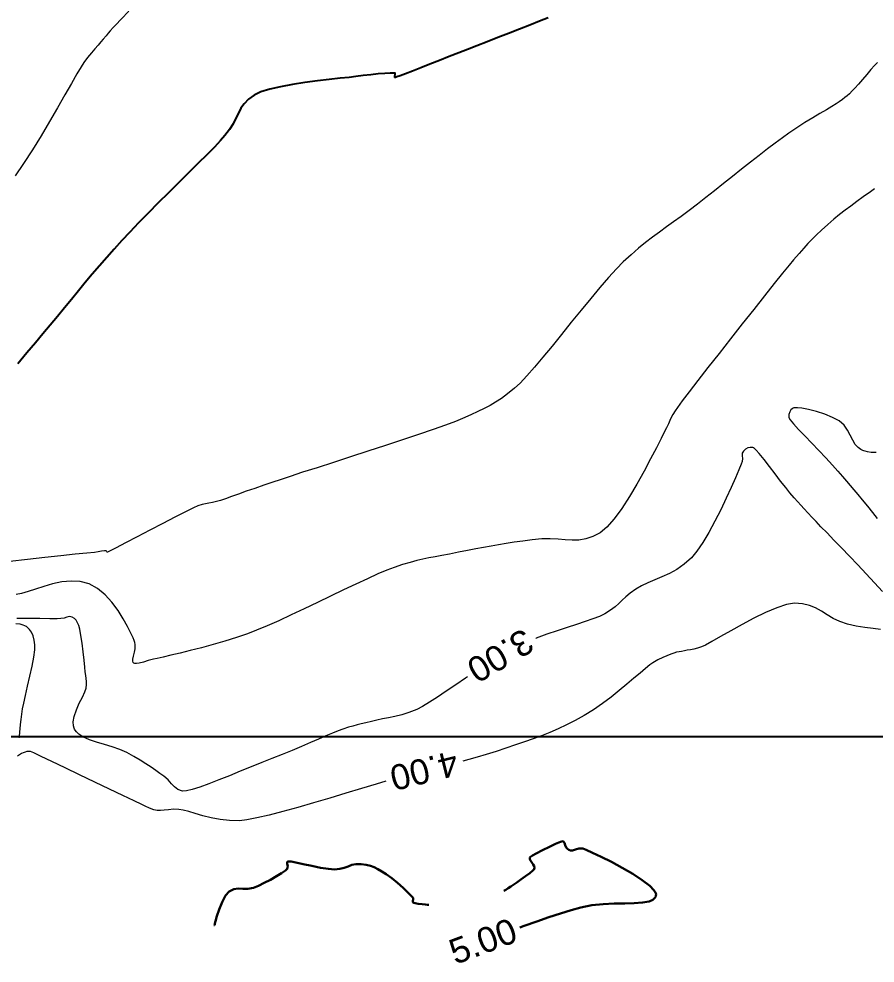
# Model space of a CAD drawing. Header units: metres. Extents: x 2662 to 3279, y 1027 to 1511.
# Drawn here: x 2974.5 to 3076.2, y 1065.7 to 1177.9 of the extents above; entities that cross this region are included whole.
import ezdxf

# ---------------------------------------------------------------- set-up
doc = ezdxf.new("R2010")
doc.units = ezdxf.units.M
doc.header["$LTSCALE"] = 1000
doc.layers.add('01 main point', color=1, linetype='Continuous')
for name, color, linetype, lineweight in [('CONT-MJR', 251, 'Continuous', 30), ('CONT-MNR', 252, 'Continuous', 9), ('TEXT KONT', 3, 'Continuous', 15)]:
    doc.layers.add(name, color=color, linetype=linetype, lineweight=lineweight)
doc.styles.get("Standard").update_dxf_attribs({"font": 'arial.ttf'})

msp = doc.modelspace()

# ---------------------------------------------------------------- linework, layer by layer
at = {"elevation": -1, "flags": 128}
msp.add_lwpolyline([(3037.33, 1178.06), (3036.3, 1177.64), (3035.15, 1177.19), (3033.92, 1176.7), (3032.64, 1176.2), (3031.35, 1175.7), (3030.07, 1175.2), (3028.86, 1174.73), (3027.74, 1174.3), (3026.74, 1173.91), (3025.59, 1173.46), (3024.43, 1173), (3023.29, 1172.55), (3022.21, 1172.12), (3021.23, 1171.73), (3020.39, 1171.41), (3019.74, 1171.16), (3019.37, 1171.03), (3019.2, 1170.98), (3019.14, 1170.97), (3019.13, 1170.97), (3019.11, 1170.99), (3019.11, 1171.04), (3019.13, 1171.15), (3019.18, 1171.31), (3019.17, 1171.47), (3018.99, 1171.49), (3018.56, 1171.48), (3017.93, 1171.44), (3017.16, 1171.38), (3016.29, 1171.29), (3015.38, 1171.19), (3014.47, 1171.08), (3013.69, 1170.98), (3012.62, 1170.87), (3011.34, 1170.73), (3009.92, 1170.56), (3008.44, 1170.36), (3006.95, 1170.13), (3005.53, 1169.87), (3004.26, 1169.57), (3003.19, 1169.24), (3002.41, 1168.87), (3001.74, 1168.37), (3001.24, 1167.85), (3000.85, 1167.3), (3000.54, 1166.73), (3000.24, 1166.12), (2999.91, 1165.47), (2999.5, 1164.79), (2998.95, 1164.06), (2998.42, 1163.46), (2997.69, 1162.7), (2996.81, 1161.79), (2995.78, 1160.77), (2994.66, 1159.66), (2993.47, 1158.48), (2992.25, 1157.27), (2991.02, 1156.05), (2989.82, 1154.84), (2988.68, 1153.68), (2987.63, 1152.59), (2986.7, 1151.59), (2985.78, 1150.57), (2984.9, 1149.57), (2984.04, 1148.57), (2983.19, 1147.58), (2982.36, 1146.59), (2981.54, 1145.6), (2980.71, 1144.6), (2979.89, 1143.6), (2979.05, 1142.58), (2978.2, 1141.54), (2977.32, 1140.49), (2976.44, 1139.43), (2975.43, 1138.24), (2974.34, 1136.95)], dxfattribs=at)
at = {"layer": '01 main point'}
msp.add_lwpolyline([(2684.6, 1092.67), (3187.11, 1092.67), (3187.11, 1448.02), (2684.6, 1448.02)], close=True, dxfattribs=at)
at = {"layer": 'CONT-MJR', "elevation": 5, "flags": 128}
for points in [[(3033.95, 1069.96), (3034.5, 1070.16), (3035.97, 1070.68), (3037.41, 1071.19), (3038.8, 1071.64), (3040.08, 1072.04), (3041.22, 1072.35), (3042.53, 1072.6), (3043.87, 1072.74), (3045.18, 1072.81), (3046.42, 1072.83), (3047.56, 1072.86), (3048.54, 1072.93), (3049.32, 1073.07), (3049.78, 1073.27), (3050.01, 1073.48), (3050.1, 1073.65), (3050.13, 1073.75), (3050.14, 1073.84), (3050.1, 1074.05), (3049.9, 1074.39), (3049.41, 1074.9), (3048.51, 1075.6), (3047.38, 1076.33), (3046.13, 1077.06), (3044.85, 1077.75), (3043.64, 1078.36), (3042.6, 1078.85), (3041.83, 1079.19), (3041.44, 1079.34), (3040.99, 1079.34), (3040.58, 1079.25), (3040.23, 1079.13), (3039.98, 1079.11), (3039.78, 1079.19), (3039.63, 1079.31), (3039.48, 1079.48), (3039.36, 1079.75), (3039.27, 1080.04), (3039.1, 1080.22), (3038.8, 1080.15), (3038.22, 1079.91), (3037.47, 1079.56), (3036.66, 1079.16), (3035.92, 1078.77), (3035.47, 1078.5), (3035.24, 1078.34), (3035.16, 1078.27), (3035.15, 1078.24), (3035.14, 1078.19), (3035.15, 1078.08), (3035.23, 1077.91), (3035.4, 1077.69), (3035.56, 1077.44), (3035.65, 1077.24), (3035.7, 1077.08), (3035.68, 1076.91), (3035.51, 1076.73), (3035.14, 1076.42), (3034.63, 1076.05), (3034.09, 1075.65), (3033.61, 1075.31), (3033.25, 1075.06), (3032.89, 1074.82), (3032.57, 1074.62), (3032.3, 1074.45), (3032.08, 1074.32)], [(3023.16, 1072.65), (3023.1, 1072.66), (3022.97, 1072.67), (3022.73, 1072.7), (3022.35, 1072.74), (3021.88, 1072.79), (3021.55, 1072.85), (3021.38, 1072.89), (3021.31, 1072.92), (3021.29, 1072.94), (3021.27, 1072.97), (3021.25, 1073.03), (3021.26, 1073.13), (3021.3, 1073.28), (3021.28, 1073.48), (3021.1, 1073.7), (3020.68, 1074.13), (3020.11, 1074.68), (3019.44, 1075.28), (3018.75, 1075.84), (3018.11, 1076.29), (3017.56, 1076.63), (3017.09, 1076.9), (3016.66, 1077.12), (3016.22, 1077.29), (3015.72, 1077.41), (3015.11, 1077.49), (3014.5, 1077.49), (3014, 1077.39), (3013.56, 1077.23), (3013.11, 1077.07), (3012.6, 1076.93), (3011.97, 1076.87), (3011.24, 1076.92), (3010.3, 1077.07), (3009.26, 1077.28), (3008.25, 1077.5), (3007.36, 1077.69), (3006.81, 1077.79), (3006.54, 1077.82), (3006.43, 1077.82), (3006.41, 1077.8), (3006.37, 1077.77), (3006.34, 1077.68), (3006.35, 1077.51), (3006.4, 1077.24), (3006.34, 1076.92), (3006.12, 1076.73), (3005.68, 1076.42), (3005.06, 1076.05), (3004.35, 1075.64), (3003.62, 1075.26), (3002.92, 1074.92), (3002.33, 1074.69), (3001.66, 1074.55), (3001.06, 1074.56), (3000.51, 1074.59), (2999.99, 1074.53), (2999.46, 1074.26), (2999.02, 1073.75), (2998.62, 1072.98), (2998.27, 1072.11), (2997.99, 1071.3), (2997.81, 1070.7), (2997.74, 1070.45), (2997.75, 1070.37), (2997.75, 1070.3), (2997.69, 1070.26), (2997.62, 1070.24)]]:
    msp.add_lwpolyline(points, dxfattribs=at)
at = {"layer": 'CONT-MNR', "flags": 128}
for points, elevation in [([(2987.53, 1178.85), (2986.61, 1177.89), (2985.97, 1177.22), (2985.67, 1176.9), (2985.33, 1176.51), (2985.07, 1176.21), (2984.82, 1175.9), (2984.49, 1175.51), (2984.2, 1175.18), (2983.87, 1174.8), (2983.49, 1174.37), (2983.08, 1173.89), (2982.63, 1173.34), (2982.17, 1172.73), (2981.85, 1172.24), (2981.35, 1171.39), (2980.71, 1170.26), (2979.93, 1168.9), (2979.06, 1167.37), (2978.1, 1165.73), (2977.1, 1164.04), (2976.07, 1162.37), (2975.04, 1160.76), (2974.03, 1159.29)], -1), ([(3076.43, 1172.76), (3076.08, 1172.39), (3075.64, 1171.9), (3075.16, 1171.33), (3074.66, 1170.74), (3074.19, 1170.18), (3073.77, 1169.71), (3073.44, 1169.36), (3073.11, 1169.04), (3072.84, 1168.79), (3072.58, 1168.57), (3072.28, 1168.35), (3071.91, 1168.07), (3071.55, 1167.83), (3071.03, 1167.52), (3070.38, 1167.13), (3069.61, 1166.68), (3068.75, 1166.17), (3067.83, 1165.6), (3066.88, 1164.99), (3065.91, 1164.33), (3065.16, 1163.79), (3064.31, 1163.17), (3063.39, 1162.47), (3062.41, 1161.7), (3061.37, 1160.9), (3060.31, 1160.06), (3059.23, 1159.21), (3058.16, 1158.35), (3057.09, 1157.51), (3056.06, 1156.7), (3055.07, 1155.92), (3054.06, 1155.15), (3053.11, 1154.45), (3052.22, 1153.81), (3051.37, 1153.2), (3050.54, 1152.6), (3049.73, 1152), (3048.9, 1151.36), (3048.06, 1150.67), (3047.18, 1149.9), (3046.25, 1149.04), (3045.44, 1148.22), (3044.51, 1147.19), (3043.48, 1146.01), (3042.39, 1144.7), (3041.25, 1143.31), (3040.08, 1141.87), (3038.92, 1140.44), (3037.79, 1139.05), (3036.7, 1137.73), (3035.69, 1136.53), (3034.78, 1135.5), (3033.99, 1134.66), (3033.35, 1134.06), (3032.51, 1133.38), (3031.77, 1132.83), (3031.09, 1132.38), (3030.43, 1131.99), (3029.74, 1131.63), (3028.99, 1131.27), (3028.14, 1130.89), (3027.14, 1130.44), (3026.32, 1130.1), (3025.14, 1129.66), (3023.66, 1129.14), (3021.94, 1128.55), (3020.04, 1127.91), (3018.01, 1127.24), (3015.93, 1126.56), (3013.84, 1125.88), (3011.82, 1125.22), (3009.91, 1124.6), (3008.17, 1124.05), (3006.68, 1123.56), (3005.49, 1123.17), (3004.65, 1122.89), (3003.55, 1122.51), (3002.49, 1122.14), (3001.48, 1121.79), (3000.56, 1121.46), (2999.72, 1121.16), (2999, 1120.91), (2998.41, 1120.71), (2997.96, 1120.57), (2997.45, 1120.45), (2997.03, 1120.38), (2996.65, 1120.32), (2996.24, 1120.23), (2995.74, 1120.08), (2995.21, 1119.84), (2994.26, 1119.37), (2993.01, 1118.73), (2991.56, 1117.98), (2990.02, 1117.18), (2988.51, 1116.39), (2987.14, 1115.68), (2986.02, 1115.09), (2985.38, 1114.76), (2985.08, 1114.6), (2984.99, 1114.56), (2984.97, 1114.55), (2984.96, 1114.56), (2984.93, 1114.59), (2984.89, 1114.66), (2984.83, 1114.73), (2984.65, 1114.72), (2984.3, 1114.66), (2983.87, 1114.59), (2983.46, 1114.54), (2982.53, 1114.45), (2981.16, 1114.31), (2979.47, 1114.13), (2977.54, 1113.92), (2975.49, 1113.7), (2973.41, 1113.47)], 1), ([(3076.09, 1157.75), (3075.6, 1157.38), (3074.75, 1156.77), (3073.98, 1156.21), (3073.27, 1155.69), (3072.6, 1155.19), (3071.93, 1154.67), (3071.26, 1154.12), (3070.55, 1153.51), (3069.81, 1152.83), (3069.19, 1152.26), (3068.67, 1151.74), (3068.18, 1151.23), (3067.68, 1150.68), (3067.13, 1150.05), (3066.46, 1149.29), (3065.95, 1148.68), (3065.17, 1147.72), (3064.18, 1146.49), (3063.02, 1145.03), (3061.74, 1143.4), (3060.38, 1141.68), (3058.99, 1139.91), (3057.62, 1138.16), (3056.31, 1136.49), (3055.12, 1134.95), (3054.09, 1133.61), (3053.26, 1132.53), (3052.68, 1131.76), (3052.4, 1131.37), (3052.14, 1130.92), (3051.95, 1130.55), (3051.8, 1130.2), (3051.63, 1129.81), (3051.39, 1129.35), (3051.15, 1128.9), (3050.74, 1128.08), (3050.18, 1126.97), (3049.5, 1125.65), (3048.72, 1124.18), (3047.87, 1122.66), (3046.98, 1121.16), (3046.07, 1119.75), (3045.17, 1118.51), (3044.31, 1117.53), (3043.52, 1116.87), (3042.64, 1116.41), (3041.8, 1116.13), (3040.99, 1116), (3040.19, 1115.98), (3039.37, 1116.02), (3038.51, 1116.09), (3037.58, 1116.14), (3036.56, 1116.14), (3035.44, 1116.04), (3034.31, 1115.88), (3033.28, 1115.73), (3032.34, 1115.59), (3031.44, 1115.44), (3030.56, 1115.29), (3029.67, 1115.13), (3028.74, 1114.96), (3027.75, 1114.77), (3026.67, 1114.55), (3025.62, 1114.34), (3024.71, 1114.17), (3023.91, 1114.02), (3023.17, 1113.88), (3022.45, 1113.73), (3021.72, 1113.56), (3020.93, 1113.35), (3020.05, 1113.08), (3019.04, 1112.75), (3018.17, 1112.42), (3017.1, 1111.97), (3015.87, 1111.41), (3014.5, 1110.77), (3013.03, 1110.07), (3011.49, 1109.34), (3009.92, 1108.58), (3008.34, 1107.83), (3006.8, 1107.1), (3005.33, 1106.42), (3003.96, 1105.8), (3002.71, 1105.28), (3001.64, 1104.86), (3000.32, 1104.41), (2998.94, 1103.98), (2997.54, 1103.58), (2996.16, 1103.21), (2994.83, 1102.87), (2993.61, 1102.57), (2992.52, 1102.31), (2991.6, 1102.1), (2990.9, 1101.94), (2990.45, 1101.84), (2989.84, 1101.68), (2989.26, 1101.51), (2988.76, 1101.38), (2988.43, 1101.33), (2988.24, 1101.35), (2988.14, 1101.39), (2988.09, 1101.42), (2988.05, 1101.47), (2988, 1101.6), (2988, 1101.83), (2988.07, 1102.19), (2988.22, 1102.67), (2988.29, 1103.07), (2988.29, 1103.36), (2988.29, 1103.6), (2988.25, 1103.82), (2988.15, 1104.08), (2988.03, 1104.38), (2987.76, 1104.95), (2987.37, 1105.73), (2986.87, 1106.65), (2986.25, 1107.63), (2985.52, 1108.6), (2984.7, 1109.5), (2983.8, 1110.26), (2982.81, 1110.79), (2981.76, 1111.07), (2980.67, 1111.13), (2979.57, 1111.03), (2978.48, 1110.8), (2977.43, 1110.5), (2976.45, 1110.18), (2975.56, 1109.87), (2974.79, 1109.64), (2974.16, 1109.52)], 2), ([(3076.29, 1126.39), (3075.7, 1126.41), (3075.26, 1126.48), (3074.97, 1126.55), (3074.83, 1126.59), (3074.69, 1126.64), (3074.45, 1126.75), (3074.14, 1126.98), (3073.81, 1127.34), (3073.5, 1127.87), (3073.21, 1128.46), (3072.9, 1129.07), (3072.48, 1129.64), (3071.89, 1130.15), (3071.09, 1130.58), (3070.17, 1130.96), (3069.2, 1131.27), (3068.26, 1131.5), (3067.44, 1131.66), (3066.93, 1131.72), (3066.65, 1131.73), (3066.53, 1131.72), (3066.49, 1131.71), (3066.43, 1131.68), (3066.32, 1131.61), (3066.17, 1131.47), (3066.03, 1131.25), (3065.92, 1130.92), (3065.91, 1130.58), (3066.07, 1130.29), (3066.48, 1129.8), (3067.07, 1129.15), (3067.81, 1128.37), (3068.63, 1127.52), (3069.48, 1126.63), (3070.32, 1125.75), (3071.08, 1124.91), (3071.73, 1124.17), (3072.28, 1123.55), (3072.75, 1123), (3073.2, 1122.49), (3073.64, 1121.97), (3074.11, 1121.41), (3074.63, 1120.77), (3075.26, 1120.02), (3075.85, 1119.29), (3076.42, 1118.57)], 3), ([(3077.05, 1109.87), (3076.09, 1110.92), (3075.1, 1111.98), (3074.1, 1113.04), (3073.12, 1114.08), (3072.16, 1115.07), (3071.26, 1116), (3070.45, 1116.84), (3069.73, 1117.58), (3069.14, 1118.19), (3068.7, 1118.66), (3068.17, 1119.24), (3067.73, 1119.71), (3067.35, 1120.13), (3066.97, 1120.55), (3066.55, 1121.03), (3066.04, 1121.62), (3065.54, 1122.24), (3064.94, 1123.01), (3064.28, 1123.87), (3063.61, 1124.75), (3062.97, 1125.58), (3062.41, 1126.27), (3062.05, 1126.68), (3061.85, 1126.88), (3061.75, 1126.96), (3061.71, 1126.97), (3061.64, 1126.99), (3061.51, 1127.01), (3061.31, 1127.01), (3061.06, 1126.96), (3060.76, 1126.81), (3060.51, 1126.58), (3060.39, 1126.31), (3060.39, 1126.02), (3060.42, 1125.7), (3060.37, 1125.34), (3060.25, 1125.01), (3059.97, 1124.34), (3059.57, 1123.4), (3059.06, 1122.26), (3058.47, 1120.97), (3057.82, 1119.6), (3057.12, 1118.23), (3056.4, 1116.9), (3055.69, 1115.7), (3055, 1114.67), (3054.36, 1113.9), (3053.49, 1113.12), (3052.61, 1112.5), (3051.73, 1112.01), (3050.85, 1111.61), (3050, 1111.26), (3049.18, 1110.93), (3048.42, 1110.58), (3047.74, 1110.18), (3047.08, 1109.7), (3046.57, 1109.27), (3046.13, 1108.85), (3045.71, 1108.46), (3045.27, 1108.06), (3044.74, 1107.66), (3044.06, 1107.24), (3043.43, 1106.93), (3042.65, 1106.62), (3041.73, 1106.31), (3040.7, 1105.97), (3039.58, 1105.61), (3038.39, 1105.22), (3037.17, 1104.8), (3035.92, 1104.34), (3035.85, 1104.31)], 3), ([(3076.81, 1105.39), (3075.91, 1105.48), (3074.93, 1105.59), (3073.92, 1105.76), (3072.9, 1105.99), (3071.97, 1106.31), (3071.17, 1106.69), (3070.46, 1107.12), (3069.78, 1107.54), (3069.1, 1107.93), (3068.37, 1108.24), (3067.55, 1108.44), (3066.6, 1108.49), (3065.64, 1108.33), (3064.47, 1107.95), (3063.16, 1107.39), (3061.77, 1106.71), (3060.37, 1105.98), (3059.03, 1105.23), (3057.81, 1104.54), (3056.78, 1103.94), (3056.01, 1103.51), (3055.56, 1103.3), (3055.07, 1103.14), (3054.62, 1103.04), (3054.22, 1102.96), (3053.85, 1102.9), (3053.51, 1102.83), (3053.15, 1102.76), (3052.87, 1102.72), (3052.59, 1102.66), (3052.25, 1102.56), (3051.88, 1102.43), (3051.44, 1102.26), (3050.93, 1102.04), (3050.37, 1101.77), (3049.77, 1101.43), (3049.39, 1101.16), (3048.88, 1100.74), (3048.25, 1100.2), (3047.51, 1099.57), (3046.68, 1098.86), (3045.78, 1098.11), (3044.8, 1097.34), (3043.78, 1096.57), (3042.71, 1095.84), (3041.62, 1095.17), (3040.54, 1094.57), (3039.51, 1094.04), (3038.51, 1093.57), (3037.52, 1093.14), (3036.53, 1092.75), (3035.54, 1092.38), (3034.51, 1092.02), (3033.45, 1091.65), (3032.32, 1091.28), (3031.14, 1090.88), (3029.97, 1090.51), (3028.91, 1090.19), (3027.92, 1089.91), (3027.2, 1089.72)], 4), ([(3027.74, 1099.74), (3027.52, 1099.6), (3026.35, 1098.79), (3025.23, 1098.03), (3024.19, 1097.33), (3023.24, 1096.72), (3022.41, 1096.23), (3021.72, 1095.88), (3020.8, 1095.52), (3019.94, 1095.24), (3019.13, 1095.04), (3018.38, 1094.88), (3017.67, 1094.74), (3016.99, 1094.61), (3016.34, 1094.46), (3015.66, 1094.28), (3015.12, 1094.15), (3014.63, 1094.03), (3014.15, 1093.9), (3013.61, 1093.75), (3012.95, 1093.53), (3012.4, 1093.33), (3011.73, 1093.06), (3010.94, 1092.73), (3010.06, 1092.35), (3009.09, 1091.93), (3008.04, 1091.48), (3006.92, 1091.01), (3005.74, 1090.53), (3004.51, 1090.04), (3003.33, 1089.57), (3002.07, 1089.06), (3000.77, 1088.53), (2999.47, 1088), (2998.21, 1087.49), (2997.03, 1087.04), (2995.97, 1086.65), (2995.07, 1086.37), (2994.37, 1086.2), (2993.91, 1086.17), (2993.36, 1086.35), (2992.95, 1086.66), (2992.6, 1087.05), (2992.2, 1087.49), (2991.68, 1087.93), (2991.23, 1088.26), (2990.72, 1088.62), (2990.17, 1089.01), (2989.56, 1089.42), (2988.88, 1089.85), (2988.13, 1090.29), (2987.3, 1090.76), (2986.48, 1091.13), (2985.57, 1091.44), (2984.63, 1091.71), (2983.7, 1091.97), (2982.84, 1092.26), (2982.08, 1092.6), (2981.58, 1092.92), (2981.3, 1093.2), (2981.15, 1093.41), (2981.09, 1093.52), (2981.03, 1093.66), (2980.96, 1093.94), (2980.93, 1094.39), (2981.03, 1095.02), (2981.3, 1095.83), (2981.65, 1096.62), (2982.02, 1097.34), (2982.32, 1097.95), (2982.46, 1098.41), (2982.49, 1098.85), (2982.49, 1099.21), (2982.45, 1099.54), (2982.41, 1099.9), (2982.35, 1100.35), (2982.3, 1100.89), (2982.21, 1101.72), (2982.09, 1102.7), (2981.97, 1103.73), (2981.83, 1104.67), (2981.71, 1105.41), (2981.6, 1105.83), (2981.45, 1106.18), (2981.29, 1106.47), (2981.08, 1106.69), (2980.79, 1106.85), (2980.47, 1106.91), (2980.17, 1106.84), (2979.86, 1106.73), (2979.47, 1106.66), (2979.02, 1106.65), (2978.14, 1106.65), (2976.97, 1106.66), (2975.62, 1106.67), (2974.23, 1106.69)], 3), ([(2974.47, 1092.57), (2974.54, 1092.57), (2974.54, 1092.58), (2974.55, 1092.6), (2974.55, 1092.68), (2974.56, 1092.82), (2974.58, 1093.02), (2974.6, 1093.22), (2974.63, 1093.58), (2974.68, 1094.07), (2974.75, 1094.66), (2974.83, 1095.3), (2974.92, 1095.95), (2975.05, 1096.6), (2975.25, 1097.53), (2975.51, 1098.64), (2975.77, 1099.84), (2976.03, 1101.02), (2976.23, 1102.1), (2976.36, 1102.97), (2976.37, 1103.54), (2976.28, 1104.12), (2976.15, 1104.63), (2975.96, 1105.07), (2975.74, 1105.38), (2975.53, 1105.58), (2975.36, 1105.71), (2975.27, 1105.77), (2975.18, 1105.82), (2974.99, 1105.9), (2974.64, 1105.99), (2974.11, 1106.04)], 4), ([(3018.06, 1087.35), (3016.89, 1087), (3015.15, 1086.47), (3013.3, 1085.91), (3011.39, 1085.33), (3009.47, 1084.77), (3007.6, 1084.23), (3005.82, 1083.74), (3004.18, 1083.31), (3002.75, 1082.98), (3001.55, 1082.75), (3000.66, 1082.65), (2999.49, 1082.67), (2998.37, 1082.8), (2997.3, 1083), (2996.32, 1083.25), (2995.42, 1083.51), (2994.64, 1083.74), (2993.99, 1083.92), (2993.48, 1084), (2992.83, 1084.01), (2992.26, 1083.96), (2991.74, 1083.89), (2991.29, 1083.85), (2990.89, 1083.86), (2990.5, 1083.94), (2990.2, 1084.05), (2989.91, 1084.18), (2989.54, 1084.35), (2989.09, 1084.56), (2988.15, 1085.01), (2986.83, 1085.64), (2985.24, 1086.41), (2983.49, 1087.25), (2981.69, 1088.12), (2979.95, 1088.95), (2978.39, 1089.7), (2977.11, 1090.3), (2976.23, 1090.71), (2975.87, 1090.87), (2975.63, 1090.89), (2975.43, 1090.87), (2975.2, 1090.8), (2975, 1090.73), (2974.79, 1090.62), (2974.56, 1090.49), (2974.29, 1090.32)], 4)]:
    msp.add_lwpolyline(points, dxfattribs=dict(at, elevation=elevation))

# ---------------------------------------------------------------- texts
at = {"layer": 'TEXT KONT', "char_height": 3, "attachment_point": 5}
for s, insert, rotation in [('{3.00}', (3031.65, 1102.27, 3), 210.4432), ('{4.00}', (3022.61, 1088.62, 4), 193.9451), ('{5.00}', (3029.59, 1068.33, 5), 20.5703)]:
    msp.add_mtext(s, dxfattribs=dict(at, insert=insert, rotation=rotation))

doc.saveas('drawing.dxf')
